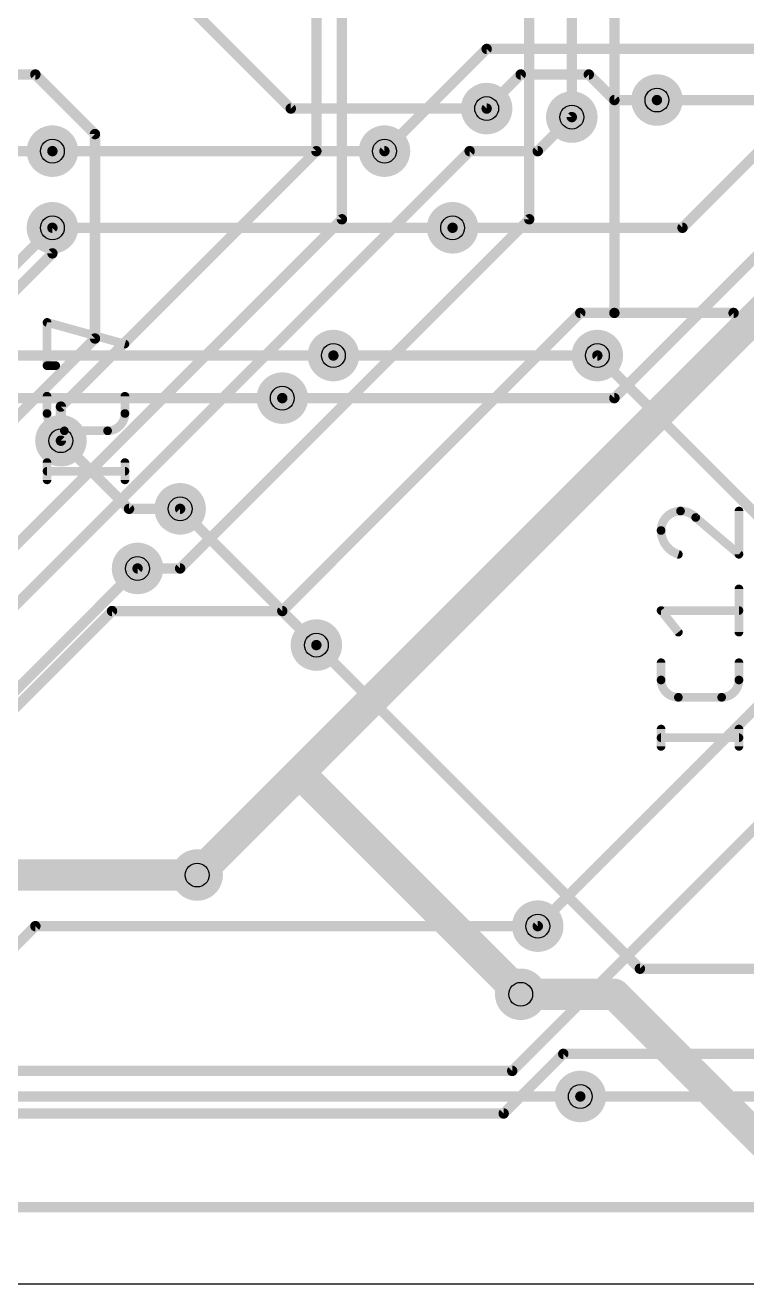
# Model space of a CAD drawing. Extents: x 0 to 200, y 0 to 49.
# Drawn here: x 155.6 to 166.19, y 0 to 18.47 of the extents above; entities that cross this region are included whole.
import ezdxf

# ---------------------------------------------------------------- set-up
doc = ezdxf.new("R2010")
doc.units = 0
for name, color, linetype in [('1', 12, 'CONTINUOUS'), ('16', 132, 'CONTINUOUS'), ('18', 110, 'CONTINUOUS'), ('20', 31, 'CONTINUOUS'), ('25', 253, 'CONTINUOUS'), ('44', 253, 'CONTINUOUS')]:
    doc.layers.add(name, color=color, linetype=linetype)

# ---------------------------------------------------------------- blocks, each defined once
blk = doc.blocks.new('ROUNDV')
at = {"const_width": 0.5}
blk.add_lwpolyline([(0, -0.25, 1), (0, 0.25, 1), (0, -0.25)], format="xyb", dxfattribs=at)

msp = doc.modelspace()

# ---------------------------------------------------------------- linework, layer by layer
at = {"layer": '1'}
for points, const_width in [([(163, 25.75), (163, 15.625)], 0.1524), ([(163.625, 24.5), (163.625, 17.125)], 0.1524), ([(152.75, 24), (159.5, 17.25)], 0.1524), ([(164.25, 14.25), (164.25, 22.625)], 0.1524), ([(164.875, 17.375), (169, 17.375)], 0.1524), ([(159.5, 17.25), (162.375, 17.25)], 0.1524), ([(156, 16.625), (160.875, 16.625)], 0.1524), ([(156, 15.5), (161.875, 15.5)], 0.1524), ([(156, 15.5), (156, 15.125)], 0.1524), ([(163, 15.625), (157.875, 10.5)], 0.1524), ([(156, 15.125), (155.25, 14.375)], 0.1524), ([(163.75, 14.25), (159.375, 9.875)], 0.1524), ([(164.25, 14.25), (163.75, 14.25)], 0.1524), ([(166, 14.25), (164.25, 14.25)], 0.1524), ([(166.375, 13.875), (166, 14.25)], 0.1524), ([(152.375, 13.625), (160.125, 13.625)], 0.1524), ([(164, 13.625), (169.125, 8.5)], 0.1524), ([(152.625, 13), (159.375, 13)], 0.1524), ([(156.125, 12.375), (157.125, 11.375)], 0.1524), ([(157.125, 11.375), (157.875, 11.375)], 0.1524), ([(157.875, 10.5), (157.25, 10.5)], 0.1524), ([(156.875, 9.875), (153.5, 6.5)], 0.1524), ([(159.375, 9.875), (156.875, 9.875)], 0.1524), ([(159.875, 9.375), (164.625, 4.625)], 0.1524), ([(158.125, 6), (154.75, 6)], 0.4572), ([(155.125, 4.625), (155.75, 5.25)], 0.1524), ([(155.75, 5.25), (163.125, 5.25)], 0.1524), ([(164.625, 4.625), (167.625, 4.625)], 0.1524), ([(164.25, 4.25), (162.875, 4.25)], 0.4572), ([(166.625, 1.875), (164.25, 4.25)], 0.4572), ([(155.375, 2.75), (163.75, 2.75)], 0.1524), ([(184.75, 1.125), (70, 1.125)], 0.1524)]:
    msp.add_lwpolyline(points, dxfattribs=dict(at, const_width=const_width))
for points, const_width in [([(164.875, 17.4131, 1), (164.875, 17.3369)], 0.0762), ([(159.5, 17.2881, 1), (159.5, 17.2119)], 0.0762), ([(159.4731, 17.2231, 1), (159.5269, 17.2769)], 0.0762), ([(162.375, 17.2119, 1), (162.375, 17.2881)], 0.0762), ([(163.5869, 17.125, 1), (163.6631, 17.125)], 0.0762), ([(156, 16.6631, 1), (156, 16.5869)], 0.0762), ([(160.875, 16.5869, 1), (160.875, 16.6631)], 0.0762), ([(156, 15.5381, 1), (156, 15.4619)], 0.0762), ([(156.0381, 15.5, 1), (155.9619, 15.5)], 0.0762), ([(161.875, 15.4619, 1), (161.875, 15.5381)], 0.0762), ([(162.9619, 15.625, 1), (163.0381, 15.625)], 0.0762), ([(163.0269, 15.5981, 1), (162.9731, 15.6519)], 0.0762), ([(155.9619, 15.125, 1), (156.0381, 15.125)], 0.0762), ([(156.0269, 15.0981, 1), (155.9731, 15.1519)], 0.0762), ([(163.75, 14.2881, 1), (163.75, 14.2119)], 0.0762), ([(163.7769, 14.2231, 1), (163.7231, 14.2769)], 0.0762), ([(164.25, 14.2881, 1), (164.25, 14.2119)], 0.0762), ([(164.2119, 14.25, 1), (164.2881, 14.25)], 0.0762), ([(164.25, 14.2119, 1), (164.25, 14.2881)], 0.0762), ([(166.0269, 14.2769, 1), (165.9731, 14.2231)], 0.0762), ([(166, 14.2119, 1), (166, 14.2881)], 0.0762), ([(160.125, 13.5869, 1), (160.125, 13.6631)], 0.0762), ([(164.0269, 13.6519, 1), (163.9731, 13.5981)], 0.0762), ([(159.375, 12.9619, 1), (159.375, 13.0381)], 0.0762), ([(156.1519, 12.4019, 1), (156.0981, 12.3481)], 0.0762), ([(157.125, 11.4131, 1), (157.125, 11.3369)], 0.0762), ([(157.0981, 11.3481, 1), (157.1519, 11.4019)], 0.0762), ([(157.875, 11.3369, 1), (157.875, 11.4131)], 0.0762), ([(157.25, 10.5381, 1), (157.25, 10.4619)], 0.0762), ([(157.8481, 10.5269, 1), (157.9019, 10.4731)], 0.0762), ([(157.875, 10.4619, 1), (157.875, 10.5381)], 0.0762), ([(156.875, 9.9131, 1), (156.875, 9.8369)], 0.0762), ([(156.9019, 9.8481, 1), (156.8481, 9.9019)], 0.0762), ([(159.3481, 9.9019, 1), (159.4019, 9.8481)], 0.0762), ([(159.375, 9.8369, 1), (159.375, 9.9131)], 0.0762), ([(159.9019, 9.4019, 1), (159.8481, 9.3481)], 0.0762), ([(158.125, 5.8857, 1), (158.125, 6.1143)], 0.2286), ([(155.75, 5.2881, 1), (155.75, 5.2119)], 0.0762), ([(155.7769, 5.2231, 1), (155.7231, 5.2769)], 0.0762), ([(163.125, 5.2119, 1), (163.125, 5.2881)], 0.0762), ([(164.625, 4.6631, 1), (164.625, 4.5869)], 0.0762), ([(164.5981, 4.5981, 1), (164.6519, 4.6519)], 0.0762), ([(162.875, 4.3643, 1), (162.875, 4.1357)], 0.2286), ([(164.3308, 4.3308, 1), (164.1692, 4.1692)], 0.2286), ([(164.25, 4.1357, 1), (164.25, 4.3643)], 0.2286), ([(163.75, 2.7119, 1), (163.75, 2.7881)], 0.0762)]:
    msp.add_lwpolyline(points, format="xyb", dxfattribs=dict(at, const_width=const_width))
at = {"layer": '16'}
for points, const_width in [([(160.25, 15.625), (160.25, 24.75)], 0.1524), ([(159.875, 20.375), (159.875, 16.625)], 0.1524), ([(165.25, 15.5), (168, 18.25)], 0.1524), ([(160.875, 16.625), (162.375, 18.125)], 0.1524), ([(162.375, 18.125), (167.375, 18.125)], 0.1524), ([(155.75, 17.75), (153.75, 17.75)], 0.1524), ([(156.625, 16.875), (155.75, 17.75)], 0.1524), ([(162.375, 17.25), (162.875, 17.75)], 0.1524), ([(162.875, 17.75), (163.875, 17.75)], 0.1524), ([(163.875, 17.75), (164.25, 17.375)], 0.1524), ([(164.25, 13), (168.875, 17.625)], 0.1524), ([(164.25, 17.375), (164.875, 17.375)], 0.1524), ([(163.625, 17.125), (163.125, 16.625)], 0.1524), ([(156.625, 13.875), (156.625, 16.875)], 0.1524), ([(162.125, 16.625), (147.125, 1.625)], 0.1524), ([(151.5, 16.625), (156, 16.625)], 0.1524), ([(159.875, 16.625), (156.125, 12.875)], 0.1524), ([(163.125, 16.625), (162.125, 16.625)], 0.1524), ([(147, 2.375), (160.25, 15.625)], 0.1524), ([(151.75, 11.25), (156, 15.5)], 0.1524), ([(161.875, 15.5), (165.25, 15.5)], 0.1524), ([(166.625, 14.5), (159.625, 7.5)], 0.4572), ([(163.125, 5.25), (172.25, 14.375)], 0.1524), ([(150.25, 7.5), (156.625, 13.875)], 0.1524), ([(160.125, 13.625), (164, 13.625)], 0.1524), ([(156.125, 12.875), (156.125, 12.375)], 0.1524), ([(159.375, 13), (164.25, 13)], 0.1524), ([(162.75, 3.125), (172.5, 12.875)], 0.1524), ([(157.875, 11.375), (159.875, 9.375)], 0.1524), ([(157.25, 10.5), (148, 1.25)], 0.1524), ([(159.625, 7.5), (158.125, 6)], 0.4572), ([(162.875, 4.25), (159.625, 7.5)], 0.4572), ([(162.625, 2.5), (163.5, 3.375)], 0.1524), ([(163.5, 3.375), (174, 3.375)], 0.1524), ([(154.125, 3.125), (162.75, 3.125)], 0.1524), ([(163.75, 2.75), (172.125, 2.75)], 0.1524), ([(153.875, 2.5), (162.625, 2.5)], 0.1524)]:
    msp.add_lwpolyline(points, dxfattribs=dict(at, const_width=const_width))
for points, const_width in [([(162.375, 18.1631, 1), (162.375, 18.0869)], 0.0762), ([(162.4019, 18.0981, 1), (162.3481, 18.1519)], 0.0762), ([(155.7769, 17.7769, 1), (155.7231, 17.7231)], 0.0762), ([(155.75, 17.7119, 1), (155.75, 17.7881)], 0.0762), ([(162.875, 17.7881, 1), (162.875, 17.7119)], 0.0762), ([(162.9019, 17.7231, 1), (162.8481, 17.7769)], 0.0762), ([(163.9019, 17.7769, 1), (163.8481, 17.7231)], 0.0762), ([(163.875, 17.7119, 1), (163.875, 17.7881)], 0.0762), ([(164.25, 17.4131, 1), (164.25, 17.3369)], 0.0762), ([(164.2231, 17.3481, 1), (164.2769, 17.4019)], 0.0762), ([(164.875, 17.3369, 1), (164.875, 17.4131)], 0.0762), ([(162.3481, 17.2769, 1), (162.4019, 17.2231)], 0.0762), ([(163.6519, 17.0981, 1), (163.5981, 17.1519)], 0.0762), ([(156.6631, 16.875, 1), (156.5869, 16.875)], 0.0762), ([(156.5981, 16.8481, 1), (156.6519, 16.9019)], 0.0762), ([(156, 16.5869, 1), (156, 16.6631)], 0.0762), ([(159.8369, 16.625, 1), (159.9131, 16.625)], 0.0762), ([(159.9019, 16.5981, 1), (159.8481, 16.6519)], 0.0762), ([(160.8481, 16.6519, 1), (160.9019, 16.5981)], 0.0762), ([(162.125, 16.6631, 1), (162.125, 16.5869)], 0.0762), ([(162.1519, 16.5981, 1), (162.0981, 16.6519)], 0.0762), ([(163.0981, 16.6519, 1), (163.1519, 16.5981)], 0.0762), ([(163.125, 16.5869, 1), (163.125, 16.6631)], 0.0762), ([(156.0269, 15.4731, 1), (155.9731, 15.5269)], 0.0762), ([(160.2119, 15.625, 1), (160.2881, 15.625)], 0.0762), ([(160.2769, 15.5981, 1), (160.2231, 15.6519)], 0.0762), ([(161.875, 15.5381, 1), (161.875, 15.4619)], 0.0762), ([(165.2231, 15.5269, 1), (165.2769, 15.4731)], 0.0762), ([(165.25, 15.4619, 1), (165.25, 15.5381)], 0.0762), ([(156.5869, 13.875, 1), (156.6631, 13.875)], 0.0762), ([(156.6519, 13.8481, 1), (156.5981, 13.9019)], 0.0762), ([(160.125, 13.6631, 1), (160.125, 13.5869)], 0.0762), ([(164, 13.5869, 1), (164, 13.6631)], 0.0762), ([(156.1631, 12.875, 1), (156.0869, 12.875)], 0.0762), ([(156.0981, 12.9019, 1), (156.1519, 12.8481)], 0.0762), ([(159.375, 13.0381, 1), (159.375, 12.9619)], 0.0762), ([(164.2231, 13.0269, 1), (164.2769, 12.9731)], 0.0762), ([(164.25, 12.9619, 1), (164.25, 13.0381)], 0.0762), ([(156.0869, 12.375, 1), (156.1631, 12.375)], 0.0762), ([(157.9019, 11.4019, 1), (157.8481, 11.3481)], 0.0762), ([(157.2769, 10.4731, 1), (157.2231, 10.5269)], 0.0762), ([(159.8481, 9.3481, 1), (159.9019, 9.4019)], 0.0762), ([(159.7058, 7.5808, 1), (159.5442, 7.4192)], 0.2286), ([(159.5442, 7.5808, 1), (159.7058, 7.4192)], 0.2286), ([(159.7058, 7.4192, 1), (159.5442, 7.5808)], 0.2286), ([(158.0442, 6.0808, 1), (158.2058, 5.9192)], 0.2286), ([(163.0981, 5.2769, 1), (163.1519, 5.2231)], 0.0762), ([(162.7942, 4.1692, 1), (162.9558, 4.3308)], 0.2286), ([(163.5, 3.4131, 1), (163.5, 3.3369)], 0.0762), ([(163.5269, 3.3481, 1), (163.4731, 3.4019)], 0.0762), ([(162.7231, 3.1519, 1), (162.7769, 3.0981)], 0.0762), ([(162.75, 3.0869, 1), (162.75, 3.1631)], 0.0762), ([(163.75, 2.7881, 1), (163.75, 2.7119)], 0.0762), ([(162.5981, 2.5269, 1), (162.6519, 2.4731)], 0.0762), ([(162.625, 2.4619, 1), (162.625, 2.5381)], 0.0762)]:
    msp.add_lwpolyline(points, format="xyb", dxfattribs=dict(at, const_width=const_width))
at = {"layer": '20'}
msp.add_line((0, 0), (200, 0), dxfattribs=at)
at = {"layer": '25', "const_width": 0.127}
for points in [[(155.9215, 13.4765), (155.9215, 14.1115)], [(155.9215, 14.1115), (157.0645, 13.794)], [(156.0485, 13.4765), (155.9215, 13.4765)], [(155.9215, 12.7743), (155.9215, 13.0283)], [(157.0645, 13.0283), (157.0645, 12.7743)], [(156.8105, 12.5203), (156.1755, 12.5203)], [(155.9215, 11.8001), (155.9215, 12.0541)], [(157.0645, 11.8001), (157.0645, 12.0541)], [(155.9215, 11.9271), (157.0645, 11.9271)], [(165.4435, 11.2476), (166.0785, 10.7079)], [(166.0785, 10.7079), (166.0785, 11.3429)], [(166.0785, 9.5649), (166.0785, 10.1999)], [(165.1895, 9.5649), (164.9355, 9.8824)], [(164.9355, 9.8824), (166.0785, 9.8824)], [(164.9355, 8.8627), (164.9355, 9.1167)], [(166.0785, 9.1167), (166.0785, 8.8627)], [(165.8245, 8.6087), (165.1895, 8.6087)], [(164.9355, 7.8885), (164.9355, 8.1425)], [(166.0785, 7.8885), (166.0785, 8.1425)], [(164.9355, 8.0155), (166.0785, 8.0155)]]:
    msp.add_lwpolyline(points, dxfattribs=at)
at = {"layer": '25'}
for points, const_width in [([(155.93, 14.1421, 1), (155.913, 14.0809)], 0.0635), ([(155.9532, 14.1115, 1), (155.8898, 14.1115)], 0.0635), ([(157.056, 13.7634, 1), (157.073, 13.8246)], 0.0635), ([(155.9215, 13.5083, 1), (155.9215, 13.4448)], 0.0635), ([(155.8898, 13.4765, 1), (155.9532, 13.4765)], 0.0635), ([(156.0485, 13.4448, 1), (156.0485, 13.5083)], 0.0635), ([(155.9532, 13.0283, 1), (155.8898, 13.0283)], 0.0635), ([(157.0962, 13.0283, 1), (157.0328, 13.0283)], 0.0635), ([(155.9215, 12.7743, 0.4142), (156.1755, 12.5203)], 0.127), ([(155.9532, 12.7743, 1), (155.8898, 12.7743)], 0.0635), ([(155.8898, 12.7743, 1), (155.9532, 12.7743)], 0.0635), ([(156.8105, 12.5203, 0.4142), (157.0645, 12.7743)], 0.127), ([(157.0962, 12.7743, 1), (157.0328, 12.7743)], 0.0635), ([(157.0328, 12.7743, 1), (157.0962, 12.7743)], 0.0635), ([(156.1755, 12.552, 1), (156.1755, 12.4885)], 0.0635), ([(156.1755, 12.4885, 1), (156.1755, 12.552)], 0.0635), ([(156.8105, 12.552, 1), (156.8105, 12.4885)], 0.0635), ([(156.8105, 12.4885, 1), (156.8105, 12.552)], 0.0635), ([(155.9532, 12.0541, 1), (155.8898, 12.0541)], 0.0635), ([(157.0962, 12.0541, 1), (157.0328, 12.0541)], 0.0635), ([(155.9215, 11.9589, 1), (155.9215, 11.8954)], 0.0635), ([(155.8898, 11.8001, 1), (155.9532, 11.8001)], 0.0635), ([(157.0328, 11.8001, 1), (157.0962, 11.8001)], 0.0635), ([(157.0645, 11.8954, 1), (157.0645, 11.9589)], 0.0635), ([(165.2212, 11.3429, 0.4142), (164.9355, 11.0571)], 0.127), ([(165.4435, 11.2476, 0.2053), (165.2212, 11.3429)], 0.127), ([(165.2212, 11.3746, 1), (165.2213, 11.3111)], 0.0635), ([(165.2212, 11.3111, 1), (165.2212, 11.3746)], 0.0635), ([(165.4641, 11.2718, 1), (165.4229, 11.2235)], 0.0635), ([(165.4205, 11.2258, 1), (165.4665, 11.2695)], 0.0635), ([(166.1103, 11.3429, 1), (166.0468, 11.3429)], 0.0635), ([(164.9355, 11.0571, 0.3252), (165.1895, 10.7079)], 0.127), ([(164.9673, 11.0571, 1), (164.9038, 11.0571)], 0.0635), ([(164.9038, 11.0571, 1), (164.9673, 11.0571)], 0.0635), ([(165.1797, 10.6777, 1), (165.1993, 10.7381)], 0.0635), ([(166.0468, 10.7079, 1), (166.1103, 10.7079)], 0.0635), ([(166.0579, 10.6837, 1), (166.0991, 10.7321)], 0.0635), ([(166.1103, 10.1999, 1), (166.0468, 10.1999)], 0.0635), ([(164.9603, 9.9022, 1), (164.9107, 9.8626)], 0.0635), ([(164.9355, 9.9141, 1), (164.9355, 9.8506)], 0.0635), ([(166.0785, 9.8506, 1), (166.0785, 9.9141)], 0.0635), ([(165.1647, 9.5451, 1), (165.2143, 9.5847)], 0.0635), ([(166.0468, 9.5649, 1), (166.1103, 9.5649)], 0.0635), ([(164.9673, 9.1167, 1), (164.9038, 9.1167)], 0.0635), ([(166.1103, 9.1167, 1), (166.0468, 9.1167)], 0.0635), ([(164.9355, 8.8627, 0.4142), (165.1895, 8.6087)], 0.127), ([(164.9673, 8.8627, 1), (164.9038, 8.8627)], 0.0635), ([(164.9038, 8.8627, 1), (164.9673, 8.8627)], 0.0635), ([(165.8245, 8.6087, 0.4142), (166.0785, 8.8627)], 0.127), ([(166.1103, 8.8627, 1), (166.0468, 8.8627)], 0.0635), ([(166.0468, 8.8627, 1), (166.1103, 8.8627)], 0.0635), ([(165.1895, 8.6404, 1), (165.1895, 8.5769)], 0.0635), ([(165.1895, 8.5769, 1), (165.1895, 8.6404)], 0.0635), ([(165.8245, 8.6404, 1), (165.8245, 8.5769)], 0.0635), ([(165.8245, 8.5769, 1), (165.8245, 8.6404)], 0.0635), ([(164.9673, 8.1425, 1), (164.9038, 8.1425)], 0.0635), ([(166.1103, 8.1425, 1), (166.0468, 8.1425)], 0.0635), ([(164.9355, 8.0473, 1), (164.9355, 7.9838)], 0.0635), ([(166.0785, 7.9838, 1), (166.0785, 8.0473)], 0.0635), ([(164.9038, 7.8885, 1), (164.9673, 7.8885)], 0.0635), ([(166.0468, 7.8885, 1), (166.1103, 7.8885)], 0.0635)]:
    msp.add_lwpolyline(points, format="xyb", dxfattribs=dict(at, const_width=const_width))
at = {"layer": '44'}
for centre in [(162.375, 17.25), (164.875, 17.375), (163.625, 17.125), (156, 16.625), (160.875, 16.625), (156, 15.5), (161.875, 15.5), (160.125, 13.625), (164, 13.625), (159.375, 13), (156.125, 12.375), (157.875, 11.375), (157.25, 10.5), (159.875, 9.375), (158.125, 6), (163.125, 5.25), (162.875, 4.25), (163.75, 2.75)]:
    msp.add_circle(centre, 0.175, dxfattribs=at)

# ---------------------------------------------------------------- block references
at = {"layer": '18', "xscale": 0.7564, "yscale": 0.7564}
for p in [(164.875, 17.375), (164.875, 17.375), (162.375, 17.25), (162.375, 17.25), (163.625, 17.125), (163.625, 17.125), (156, 16.625), (156, 16.625), (160.875, 16.625), (160.875, 16.625), (156, 15.5), (156, 15.5), (161.875, 15.5), (161.875, 15.5), (160.125, 13.625), (160.125, 13.625), (164, 13.625), (164, 13.625), (159.375, 13), (159.375, 13), (156.125, 12.375), (156.125, 12.375), (157.875, 11.375), (157.875, 11.375), (157.25, 10.5), (157.25, 10.5), (159.875, 9.375), (159.875, 9.375), (158.125, 6), (158.125, 6), (163.125, 5.25), (163.125, 5.25), (162.875, 4.25), (162.875, 4.25), (163.75, 2.75), (163.75, 2.75)]:
    msp.add_blockref('ROUNDV', p, dxfattribs=at)

doc.saveas('drawing.dxf')
